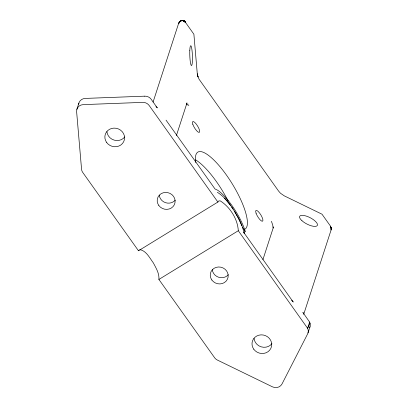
<?xml version="1.0" encoding="UTF-8"?>
<svg xmlns="http://www.w3.org/2000/svg" width="408" height="408" viewBox="0 0 408 408"><rect width="100%" height="100%" fill="white"/><g stroke="black" fill="none" stroke-linecap="round" stroke-linejoin="round"><path stroke-width="0.61" d="M181.907 20.415L183.926 20.869L185.191 22.012C184.814 21.032 182.315 19.865 182.065 20.665M331.204 227.659L331.168 229.408L331.204 227.659L330.286 226.338L330.597 226.567M303.195 312.962A3.611 3.371 18 0 0 302.889 312.436L309.626 322.09L307.612 328.302A7.227 6.737 17.9 0 1 307.571 334.03L282.005 383.979A7.222 6.732 17.9 0 1 272.442 386.83L217.413 360.07A7.227 6.737 18 0 1 214.583 357.689L158.896 279.444C159.462 273.426 155.978 267.923 153.286 262.818C149.675 258.034 146.207 250.599 139.72 249.635M309.626 322.09L310.049 323.218L307.612 328.302L238.298 230.729C237.67 219.045 230.087 207.111 220.264 200.874L218.759 200.935L217.887 202.057L138.49 250.772L82.804 172.523A7.227 6.737 17.9 0 1 81.554 169.172L76.622 111.68A7.222 6.737 18.1 0 1 83.196 104.627L142.708 102.377A7.227 6.737 18 0 1 149.195 105.534L217.887 202.057M262.925 259.615L273.171 227.996L272.707 225.022L271.427 221.289M331.286 229.27L331.112 227.868M330.766 227.103L330.613 226.833L330.628 227.327L330.959 227.174L331.061 227.511M179.209 22.369L179.122 22.705L179.806 21.981L179.352 22.037L178.714 23.613C178.337 23.236 180.163 21.236 179.352 22.037L179.729 21.706M331.168 229.408L331.378 228.526L331.107 229.158M76.852 109.344L78.871 103.132M153.076 102.061L178.755 22.981M176.404 135.538L187.007 102.882L186.624 103.601M303.787 314.073L331.23 229.556M308.009 332.938L310.024 326.726M330.868 227.409L330.806 226.858M183.279 20.971L183.039 20.721L184.972 21.823L183.085 20.527L183.003 20.895L183.503 20.635L185.125 21.884L193.892 34.236L197.273 73.649L197.997 77.03L197.441 74.98L199.033 79.172L278.567 191.046L280.52 193.275L284.315 195.881L322.004 214.205L330.679 226.399M179.428 22.312L179.556 22.001M188.114 104.239L187.808 103.963M180.407 21.502L180.622 21.287L179.959 21.425C181.57 20.074 183.483 20.165 184.498 21.639L184.421 21.894L184.008 20.976L183.396 20.696L181.509 20.471L183.503 20.635L182.759 20.471L184.176 20.976L185.125 21.884M331.347 228.256L331.082 228.577M331.005 229.765L330.98 230.015M273.171 227.996L273.187 227.343M184.345 21.206L185.023 21.889L184.028 21.022L185.191 22.012M331.255 228.041L330.995 228.929M138.49 250.772L138.939 250.191M183.784 21.18L184.737 21.823L184.385 21.145L183.85 21.466L184.176 20.976L184.768 21.731M158.896 279.444L238.298 230.729M243.632 232.412L245.234 231.433L243.647 226.736A32.507 9.2 58.5 0 0 217.673 190.24L214.985 188.935L166.046 120.161M184.972 21.823L184.283 21.675M181.142 20.941L181.433 20.813L180.525 20.941L181.647 20.589M181.305 20.691L180.163 21.451L180.622 21.287M184.258 21.451L184.778 21.547M181.565 20.507L182.723 20.436L183.631 20.92M182.866 20.573L183.503 20.635L184.018 21.313M144.723 96.166L85.211 98.42A7.222 6.732 17.9 0 0 78.647 104.285M238.619 218.474L242.398 226.828L244.326 233.483L243.897 232.642L293.275 302.078M186.308 104.295L188.853 105.386M182.325 20.431L182.713 20.538M273.324 227.761L273.12 226.807M217.367 192.275C227.047 198.405 233.147 208.743 238.654 218.479M291.633 300.242L293.046 301.69M224.599 198.206L230.438 205.26M231.662 206.984L233.162 209.166M245.234 231.433L242.592 227.414M234.345 211.007L239.618 220.402L241.924 225.68M197.513 75.281L197.258 73.863L197.681 76.209M178.888 23.134L178.893 23.46M303.404 313.528A3.611 3.371 18 0 1 303.511 314.114M155.917 106.733A3.611 3.366 18 0 1 157.335 107.926L151.21 99.323A7.227 6.742 17.9 0 0 144.723 96.166M195.784 162.537A45.15 12.776 58.5 0 1 225.66 173.966A45.15 12.776 58.5 0 1 244.372 229.444M124.792 136.93A9.935 9.262 17.9 0 1 114.128 140.112A9.935 9.262 17.9 0 1 106.901 131.6M271.932 343.674A9.935 9.262 18 0 1 261.268 346.856A9.935 9.262 18 0 1 254.041 338.344M310.044 323.223A7.227 6.737 18.2 0 1 309.59 327.818M195.595 159.865A45.15 12.776 58.5 0 1 228.194 201.119M228.317 274.717A9.032 8.42 17.9 0 1 218.729 277.277A9.032 8.42 17.9 0 1 212.298 269.703M175.261 200.165A9.032 8.42 17.9 0 1 165.674 202.73A9.032 8.42 17.9 0 1 159.242 195.151M192.821 124.343A6.319 1.79 58.5 0 0 199.114 132.421A6.319 1.79 58.5 0 0 196.263 124.093A6.319 1.79 58.5 0 0 192.821 124.343M256.056 213.195A6.319 1.79 58.5 0 0 262.354 221.269A6.319 1.79 58.5 0 0 259.498 212.945A6.319 1.79 58.5 0 0 256.056 213.195M189.786 50.653A9.935 1.306 87.8 0 0 191.48 65.561A9.935 1.306 87.8 0 0 192.051 50.689A9.935 1.306 87.8 0 0 189.786 50.653M301.951 220.708A9.935 3.56 27.2 0 0 317.113 225.726A9.935 3.56 27.2 0 0 306.485 216.148A9.935 3.56 27.2 0 0 301.951 220.708M106.605 142.423A9.935 9.262 18 0 0 123.644 141.775A9.935 9.262 18 0 0 113.924 128.117A9.935 9.262 18 0 0 106.605 142.423M253.74 349.166A9.935 9.267 17.9 0 0 270.785 348.519A9.935 9.267 17.9 0 0 261.064 334.861A9.935 9.267 17.9 0 0 253.74 349.166M211.834 279.985A9.032 8.42 18.1 0 0 227.327 279.398A9.032 8.42 18.1 0 0 218.489 266.98A9.032 8.42 18.1 0 0 211.834 279.985M158.778 205.433A9.032 8.42 18 0 0 174.267 204.847A9.032 8.42 18 0 0 165.434 192.428A9.032 8.42 18 0 0 158.778 205.433"/></g></svg>
